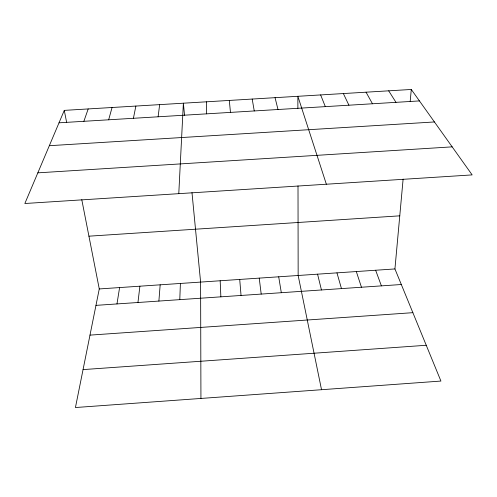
<?xml version="1.0" encoding="UTF-8"?>
<svg xmlns="http://www.w3.org/2000/svg" width="497" height="497" viewBox="0 0 497 497"><rect width="100%" height="100%" fill="white"/><g stroke="black" fill="none" stroke-linecap="round" stroke-linejoin="round"><path stroke-width="0.75" d="M179.784 299.648L180.399 283.452M178.783 193.662L183.374 103.202L184.542 115.285M158.885 301.07L160.171 284.824M81.775 199.651L99.27 288.943L75.432 407.534L440.926 381.062L394.929 268.939L403.117 179.106M410.18 101.574L411.286 89.466L64.281 110.377L24.85 203.509L472.15 174.901L411.286 89.466M137.949 302.505L139.899 286.191M158.114 116.789L159.649 104.631M116.975 303.934L119.603 287.564M133.413 118.292L135.88 106.06M108.663 119.796L112.061 107.495M83.869 121.305L88.193 108.936M83.055 369.606L426.24 345.272M95.964 305.369L401.315 284.514M89.988 335.121L412.87 312.675M99.27 288.943L394.929 268.939M88.932 236.181L399.768 215.835M49.327 145.702L434.434 121.958M37.828 172.85L452.171 146.857M59.019 122.815L419.443 100.916M388.685 90.827L395.979 102.339M366.041 92.194L372.47 103.767M343.359 93.56L348.919 105.196M320.633 94.927L325.324 106.631M375.639 270.244L381.398 285.874M356.312 271.555L361.449 287.235M326.355 184.225L297.865 96.3L297.883 108.396M336.96 272.865L341.464 288.602M275.052 97.673L277.991 109.508M317.571 274.176L321.447 289.968M321.522 389.71L298.157 275.487L298.007 185.94M64.281 110.377L66.648 122.448M252.196 99.052L254.253 110.949M278.705 276.804L281.314 292.708M259.229 278.121L261.198 294.081M229.303 100.431L230.465 112.397M191.985 192.606L200.602 282.085L200.937 398.445M239.716 279.438L241.045 295.46M220.171 280.762L220.867 296.839M206.361 101.817L206.64 113.844"/></g></svg>
